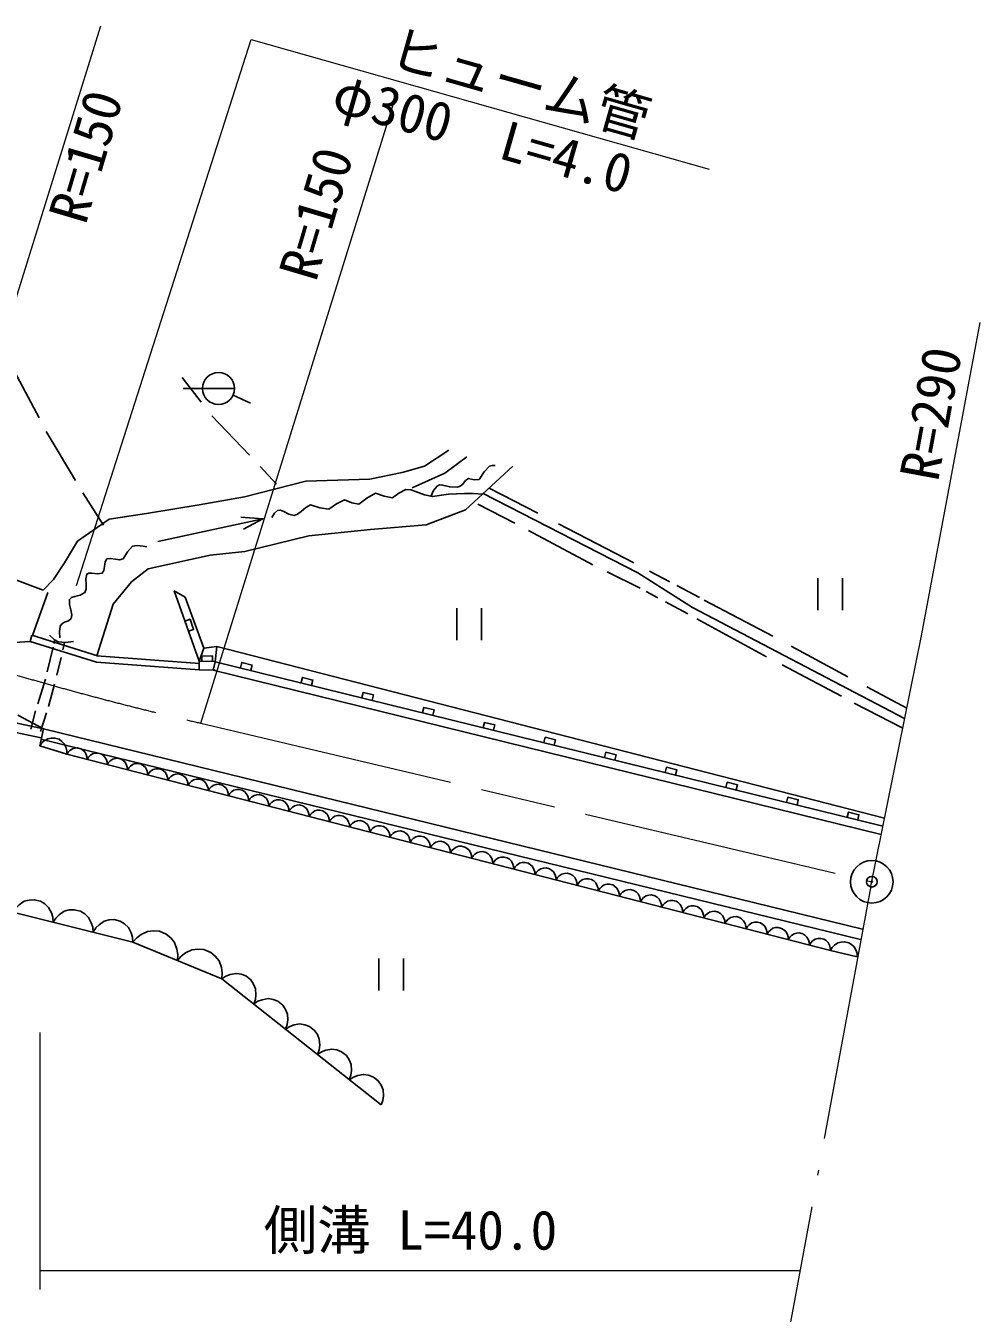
# Model space of a CAD drawing. Units: millimetres, scale not verified. Extents: x -12539 to 627461, y -205619 to 154381.
# Drawn here: x 448078 to 492721, y 18553 to 78752 of the extents above; entities that cross this region are included whole.
import ezdxf
from ezdxf.enums import TextEntityAlignment as Align

# ---------------------------------------------------------------- set-up
doc = ezdxf.new("R2010")
doc.units = ezdxf.units.MM
doc.header["$LTSCALE"] = 1000
doc.header["$PDMODE"] = 32
doc.header["$PDSIZE"] = 500
doc.linetypes.add('CHAIN', pattern=[18.5, 12, -1.5, 3.5, -1.5])
doc.linetypes.add('LONG_DASHED_DOTTED', pattern=[15.25, 12, -1.5, 0.25, -1.5])
for name, color, linetype, lineweight in [('M-BGD', 7, 'Continuous', 25), ('M-BMK', 2, 'CHAIN', 13), ('M-BMK-HTXT', 7, 'Continuous', 13), ('M-BMK-LINE', 2, 'LONG_DASHED_DOTTED', 13), ('M-BMK-SRVR', 3, 'Continuous', 25)]:
    doc.layers.add(name, color=color, linetype=linetype, lineweight=lineweight)
doc.layers.add('M-OTRS', color=6, linetype='Continuous')
doc.styles.add('ＭＳ ゴシック', font='')
doc.styles.get('ＭＳ ゴシック').set_extended_font_data('MS Gothic')

msp = doc.modelspace()

# ---------------------------------------------------------------- linework, layer by layer
at = {"layer": 'M-BGD'}
for p, q in [((448699, 60413), (447545, 62585)), ((456281, 61158), (455390, 62308)), ((456345, 61792), (455445, 61792)), ((456349, 61792), (457841, 61792)), ((457777, 61479), (458595, 61104)), ((458544, 58672), (456778, 60517)), ((450401, 57492), (449033, 59785)), ((466727, 58160), (467871, 58914)), ((467682, 57838), (468713, 58595)), ((459805, 57313), (459048, 58146)), ((464171, 57551), (465680, 57868)), ((465680, 57868), (466727, 58160)), ((466146, 57143), (467682, 57838)), ((468649, 56116), (470864, 58160)), ((458306, 56724), (461178, 57454)), ((461178, 57454), (464171, 57551)), ((451707, 55396), (450748, 56909)), ((456189, 56359), (458306, 56724)), ((469471, 56874), (476710, 53171)), ((469752, 57133), (472028, 55955)), ((453731, 55945), (456189, 56359)), ((466800, 55410), (468649, 56116)), ((469219, 56385), (470945, 55501)), ((450494, 54655), (451979, 55678)), ((451979, 55678), (453731, 55945)), ((459174, 55699), (454255, 54639)), ((464196, 55191), (466800, 55410)), ((472992, 55457), (476511, 53640)), ((458331, 54169), (461324, 54899)), ((461324, 54899), (464196, 55191)), ((471588, 55157), (474607, 53544)), ((449886, 53633), (450494, 54655)), ((449375, 52854), (449886, 53633)), ((453804, 53366), (456700, 53998)), ((456700, 53998), (458331, 54169)), ((446938, 53099), (448885, 52363)), ((453025, 52757), (453804, 53366)), ((475271, 53215), (476817, 52449)), ((476710, 53171), (479260, 51544)), ((477255, 53249), (478195, 52756)), ((448885, 52363), (449375, 52854)), ((452174, 51711), (453025, 52757)), ((478530, 52578), (479584, 52019)), ((485124, 52923), (485124, 51423)), ((486275, 51423), (486275, 52923)), ((448396, 50246), (449110, 52256)), ((456187, 49038), (455027, 52324)), ((455027, 52324), (455532, 52034)), ((455532, 52034), (456406, 49648)), ((477091, 52302), (477637, 52008)), ((477996, 51815), (479047, 51250)), ((479812, 51899), (483014, 50209)), ((451410, 49288), (452174, 51711)), ((468239, 51520), (468239, 50020)), ((469390, 50020), (469390, 51520)), ((479260, 51544), (489184, 46360)), ((479462, 51025), (482730, 49251)), ((448277, 49969), (447544, 49908)), ((448277, 49969), (448367, 50255)), ((451388, 48989), (448277, 49969)), ((451478, 49275), (448367, 50255)), ((449185, 50263), (449430, 50032)), ((449399, 49870), (449435, 50030)), ((449430, 50032), (449589, 49946)), ((449081, 48548), (449360, 49696)), ((449589, 49946), (449935, 49917)), ((449816, 49578), (449889, 49921)), ((449935, 49917), (450309, 49960)), ((456406, 49648), (456187, 49038)), ((456187, 49038), (456406, 49648)), ((457018, 49733), (456406, 49648)), ((456943, 49012), (457018, 49733)), ((457018, 49733), (488239, 41698)), ((483874, 49746), (486531, 48314)), ((449525, 48394), (449737, 49208)), ((456181, 48638), (451388, 48989)), ((456203, 48937), (451410, 49288)), ((456187, 49038), (456181, 48638)), ((456945, 49027), (456187, 49038)), ((456848, 48623), (456943, 49012)), ((488165, 41331), (456943, 49012)), ((483450, 48869), (486224, 47399)), ((448640, 47051), (448997, 48202)), ((456939, 48627), (456181, 48638)), ((488085, 40939), (456848, 48623)), ((449135, 46928), (449416, 47971)), ((487422, 47840), (489283, 46850)), ((486827, 47085), (489092, 45908)), ((445441, 46606), (448907, 45885)), ((447705, 46515), (448907, 45885)), ((448320, 45868), (448536, 46717)), ((448774, 45752), (449055, 46630)), ((445063, 46240), (448802, 45462)), ((448739, 45088), (448907, 45885)), ((448907, 45885), (487210, 36518)), ((448788, 45399), (487119, 36026)), ((450000, 44690), (448739, 45088)), ((448739, 45088), (450000, 44690)), ((467942, 40084), (450000, 44690)), ((450000, 44690), (467942, 40084)), ((485715, 35521), (467942, 40084)), ((467942, 40084), (485715, 35521)), ((438155, 39631), (453094, 35904)), ((453094, 35904), (457247, 34194)), ((486971, 35217), (485715, 35521)), ((485715, 35521), (486971, 35217)), ((464593, 35140), (464593, 33640)), ((465744, 33640), (465744, 35140)), ((457247, 34194), (464700, 28291))]:
    msp.add_line(p, q, dxfattribs=at)
for points in [[(467028, 56743), (467154, 57017), (467314, 57227), (467434, 57282), (467577, 57278), (467909, 57192), (468249, 57170), (468398, 57219), (468521, 57323), (468641, 57484), (468787, 57585), (469046, 57526), (469281, 57539), (469514, 57888), (469768, 58166), (469892, 58187), (470027, 58192)], [(459593, 55764), (459716, 55964), (459857, 56089), (459988, 56095), (460145, 56035), (460383, 55913), (460625, 55854), (460794, 55911), (460961, 56037), (461173, 56225), (461401, 56347), (461828, 56213), (462250, 56144), (462617, 56405), (462986, 56590), (463322, 56452), (463657, 56377), (464033, 56666), (464434, 56896), (464839, 56752), (465228, 56680), (465532, 56905), (465851, 57066), (466093, 57047), (466358, 56962), (466723, 56819), (467098, 56737), (467849, 56843), (468604, 56887), (469024, 56875), (469445, 56850)], [(458136, 55769), (459174, 55699), (458257, 55209)], [(449677, 50130), (449654, 50420), (449693, 50677), (449770, 50786), (449898, 50860), (450083, 50933), (450205, 51043), (450226, 51216), (450183, 51438), (450119, 51699), (450124, 51926), (450219, 52016), (450380, 52072), (450630, 52134), (450840, 52246), (450899, 52412), (450903, 52619), (450887, 52898), (450931, 53113), (451022, 53160), (451171, 53157), (451434, 53121), (451653, 53151), (451730, 53279), (451765, 53474), (451797, 53683), (451876, 53825), (452049, 53850), (452269, 53813), (452469, 53787), (452634, 53820), (452834, 54147), (453076, 54425), (453295, 54455), (453563, 54424), (453645, 54409), (453740, 54390)], [(455690, 50445), (455926, 50528), (455760, 51000), (455524, 50917)], [(456816, 49029), (456819, 49279), (456319, 49286), (456316, 49036)], [(458607, 48617), (458666, 48860), (458181, 48980), (458121, 48737)], [(461445, 47918), (461505, 48160), (461019, 48280), (460959, 48037)], [(464283, 47218), (464343, 47461), (463857, 47580), (463798, 47338)], [(467121, 46518), (467181, 46761), (466696, 46881), (466636, 46638)], [(469959, 45819), (470019, 46062), (469534, 46181), (469474, 45939)], [(450000, 44690), (449998, 44850), (449961, 44997), (449882, 45174), (449767, 45293), (449634, 45388), (449439, 45449), (449276, 45449), (449113, 45417), (448947, 45317), (448835, 45217), (448739, 45088)], [(472798, 45119), (472857, 45362), (472372, 45482), (472312, 45239)], [(450944, 44447), (450936, 44565), (450903, 44672), (450838, 44799), (450749, 44883), (450647, 44947), (450500, 44984), (450380, 44977), (450262, 44947), (450143, 44867), (450065, 44789), (450000, 44690)], [(451888, 44205), (451881, 44323), (451848, 44429), (451782, 44557), (451693, 44640), (451591, 44704), (451445, 44742), (451325, 44735), (451206, 44705), (451087, 44625), (451010, 44546), (450944, 44447)], [(475636, 44420), (475696, 44662), (475210, 44782), (475150, 44539)], [(452833, 43963), (452825, 44080), (452792, 44187), (452727, 44314), (452637, 44398), (452535, 44462), (452389, 44499), (452269, 44492), (452151, 44462), (452032, 44382), (451954, 44304), (451888, 44205)], [(453777, 43720), (453769, 43838), (453736, 43945), (453671, 44072), (453582, 44155), (453480, 44219), (453333, 44257), (453213, 44250), (453095, 44220), (452976, 44140), (452898, 44062), (452833, 43963)], [(454721, 43478), (454714, 43596), (454681, 43702), (454615, 43830), (454526, 43913), (454424, 43977), (454278, 44014), (454158, 44008), (454039, 43978), (453920, 43897), (453843, 43819), (453777, 43720)], [(478474, 43720), (478534, 43963), (478048, 44082), (477988, 43840)], [(455666, 43235), (455658, 43353), (455625, 43460), (455560, 43587), (455470, 43671), (455368, 43734), (455222, 43772), (455102, 43765), (454984, 43735), (454865, 43655), (454787, 43577), (454721, 43478)], [(456610, 42993), (456602, 43111), (456569, 43217), (456504, 43345), (456415, 43428), (456313, 43492), (456166, 43530), (456046, 43523), (455928, 43493), (455809, 43412), (455731, 43334), (455666, 43235)], [(481312, 43020), (481372, 43263), (480886, 43383), (480827, 43140)], [(457554, 42751), (457547, 42868), (457514, 42975), (457448, 43102), (457359, 43186), (457257, 43250), (457111, 43287), (456991, 43280), (456872, 43250), (456753, 43170), (456675, 43092), (456610, 42993)], [(458498, 42508), (458491, 42626), (458458, 42733), (458393, 42860), (458303, 42943), (458201, 43007), (458055, 43045), (457935, 43038), (457816, 43008), (457698, 42928), (457620, 42850), (457554, 42751)], [(459443, 42266), (459435, 42384), (459402, 42490), (459337, 42618), (459248, 42701), (459146, 42765), (458999, 42802), (458879, 42796), (458761, 42766), (458642, 42685), (458564, 42607), (458498, 42508)], [(460387, 42023), (460380, 42141), (460347, 42248), (460281, 42375), (460192, 42459), (460090, 42522), (459944, 42560), (459824, 42553), (459705, 42523), (459586, 42443), (459508, 42365), (459443, 42266)], [(461331, 41781), (461324, 41899), (461291, 42005), (461225, 42133), (461136, 42216), (461034, 42280), (460888, 42318), (460768, 42311), (460649, 42281), (460531, 42200), (460453, 42122), (460387, 42023)], [(484150, 42321), (484210, 42564), (483725, 42683), (483665, 42441)], [(462276, 41539), (462268, 41656), (462235, 41763), (462170, 41890), (462080, 41974), (461979, 42038), (461832, 42075), (461712, 42068), (461594, 42038), (461475, 41958), (461397, 41880), (461331, 41781)], [(463220, 41296), (463213, 41414), (463180, 41521), (463114, 41648), (463025, 41731), (462923, 41795), (462777, 41833), (462656, 41826), (462538, 41796), (462419, 41716), (462341, 41638), (462276, 41539)], [(464164, 41054), (464157, 41171), (464124, 41278), (464058, 41406), (463969, 41489), (463867, 41553), (463721, 41590), (463601, 41583), (463482, 41553), (463364, 41473), (463286, 41395), (463220, 41296)], [(486988, 41621), (487048, 41864), (486563, 41984), (486503, 41741)], [(465109, 40811), (465101, 40929), (465068, 41036), (465003, 41163), (464913, 41247), (464812, 41310), (464665, 41348), (464545, 41341), (464427, 41311), (464308, 41231), (464230, 41153), (464164, 41054)], [(466053, 40569), (466046, 40687), (466012, 40793), (465947, 40921), (465858, 41004), (465756, 41068), (465610, 41106), (465489, 41099), (465371, 41069), (465252, 40988), (465174, 40910), (465109, 40811)], [(466997, 40327), (466990, 40444), (466957, 40551), (466891, 40678), (466802, 40762), (466700, 40826), (466554, 40863), (466434, 40856), (466315, 40826), (466197, 40746), (466119, 40668), (466053, 40569)], [(467942, 40084), (467934, 40202), (467901, 40308), (467836, 40436), (467746, 40519), (467645, 40583), (467498, 40621), (467378, 40614), (467260, 40584), (467141, 40504), (467063, 40425), (466997, 40327)], [(468929, 39831), (468921, 39954), (468887, 40065), (468818, 40199), (468725, 40286), (468618, 40352), (468465, 40392), (468340, 40385), (468216, 40353), (468092, 40269), (468010, 40188), (467942, 40084)], [(469916, 39577), (469909, 39700), (469874, 39812), (469806, 39945), (469712, 40032), (469606, 40099), (469453, 40138), (469327, 40131), (469203, 40100), (469079, 40016), (468998, 39934), (468929, 39831)], [(470904, 39324), (470896, 39447), (470861, 39558), (470793, 39692), (470700, 39779), (470593, 39845), (470440, 39885), (470315, 39878), (470191, 39846), (470067, 39762), (469985, 39681), (469916, 39577)], [(471891, 39070), (471883, 39193), (471849, 39305), (471780, 39438), (471687, 39525), (471581, 39592), (471428, 39631), (471302, 39624), (471178, 39593), (471054, 39509), (470973, 39427), (470904, 39324)], [(472879, 38817), (472871, 38940), (472836, 39051), (472768, 39185), (472674, 39272), (472568, 39338), (472415, 39378), (472289, 39371), (472166, 39339), (472041, 39255), (471960, 39174), (471891, 39070)], [(473866, 38563), (473858, 38686), (473824, 38798), (473755, 38931), (473662, 39018), (473555, 39085), (473402, 39124), (473277, 39117), (473153, 39086), (473029, 39002), (472947, 38920), (472879, 38817)], [(474853, 38310), (474846, 38433), (474811, 38544), (474743, 38678), (474649, 38765), (474543, 38831), (474390, 38871), (474264, 38864), (474140, 38832), (474016, 38748), (473935, 38667), (473866, 38563)], [(475841, 38056), (475833, 38179), (475798, 38291), (475730, 38424), (475637, 38511), (475530, 38578), (475377, 38617), (475252, 38610), (475128, 38579), (475004, 38495), (474922, 38413), (474853, 38310)], [(476828, 37803), (476820, 37926), (476786, 38037), (476717, 38171), (476624, 38258), (476518, 38324), (476364, 38364), (476239, 38357), (476115, 38325), (475991, 38241), (475909, 38160), (475841, 38056)], [(477816, 37549), (477808, 37672), (477773, 37784), (477705, 37917), (477611, 38004), (477505, 38071), (477352, 38110), (477226, 38103), (477103, 38072), (476978, 37988), (476897, 37906), (476828, 37803)], [(449359, 36836), (449343, 37068), (449276, 37278), (449145, 37529), (448968, 37692), (448766, 37817), (448476, 37889), (448240, 37874), (448006, 37813), (447773, 37653), (447620, 37498), (447492, 37301)], [(451227, 36370), (451210, 36602), (451144, 36812), (451013, 37063), (450835, 37226), (450633, 37351), (450344, 37423), (450107, 37408), (449874, 37347), (449640, 37187), (449488, 37032), (449359, 36836)], [(478803, 37296), (478795, 37419), (478761, 37530), (478692, 37664), (478599, 37751), (478492, 37817), (478339, 37857), (478214, 37850), (478090, 37818), (477966, 37734), (477884, 37653), (477816, 37549)], [(479790, 37042), (479783, 37165), (479748, 37277), (479680, 37410), (479586, 37497), (479480, 37564), (479327, 37603), (479201, 37596), (479077, 37565), (478953, 37481), (478872, 37399), (478803, 37296)], [(480778, 36789), (480770, 36912), (480735, 37023), (480667, 37157), (480574, 37244), (480467, 37310), (480314, 37350), (480189, 37343), (480065, 37311), (479941, 37227), (479859, 37146), (479790, 37042)], [(453094, 35904), (453078, 36136), (453011, 36346), (452880, 36597), (452703, 36760), (452501, 36885), (452211, 36957), (451974, 36942), (451741, 36881), (451508, 36721), (451355, 36566), (451227, 36370)], [(481765, 36535), (481757, 36658), (481723, 36770), (481654, 36903), (481561, 36990), (481455, 37057), (481301, 37096), (481176, 37089), (481052, 37058), (480928, 36974), (480846, 36892), (480778, 36789)], [(482753, 36282), (482745, 36405), (482710, 36516), (482642, 36650), (482548, 36737), (482442, 36803), (482289, 36843), (482163, 36836), (482040, 36804), (481915, 36720), (481834, 36639), (481765, 36535)], [(455171, 35049), (455191, 35320), (455150, 35574), (455041, 35886), (454864, 36104), (454652, 36283), (454330, 36415), (454054, 36438), (453775, 36407), (453478, 36262), (453275, 36109), (453094, 35904)], [(483740, 36028), (483732, 36151), (483698, 36263), (483629, 36396), (483536, 36483), (483429, 36550), (483276, 36589), (483151, 36582), (483027, 36551), (482903, 36467), (482821, 36385), (482753, 36282)], [(484727, 35775), (484720, 35898), (484685, 36009), (484617, 36143), (484523, 36230), (484417, 36296), (484264, 36336), (484138, 36329), (484014, 36297), (483890, 36213), (483809, 36132), (483740, 36028)], [(457247, 34194), (457268, 34465), (457227, 34719), (457118, 35031), (456941, 35249), (456729, 35428), (456407, 35560), (456131, 35583), (455851, 35552), (455555, 35407), (455352, 35254), (455171, 35049)], [(485715, 35521), (485707, 35644), (485672, 35756), (485604, 35889), (485511, 35976), (485404, 36043), (485251, 36082), (485126, 36075), (485002, 36044), (484878, 35960), (484796, 35878), (484727, 35775)], [(486971, 35217), (486959, 35372), (486913, 35513), (486824, 35681), (486704, 35790), (486568, 35873), (486374, 35920), (486214, 35909), (486058, 35867), (485902, 35758), (485800, 35653), (485715, 35521)], [(458738, 33014), (458818, 33229), (458844, 33446), (458828, 33725), (458735, 33944), (458604, 34139), (458373, 34322), (458154, 34404), (457919, 34445), (457644, 34396), (457443, 34319), (457247, 34194)], [(460229, 31833), (460308, 32049), (460334, 32265), (460319, 32544), (460226, 32763), (460095, 32958), (459864, 33141), (459644, 33224), (459409, 33264), (459134, 33215), (458933, 33138), (458738, 33014)], [(461719, 30653), (461799, 30868), (461825, 31084), (461809, 31363), (461716, 31583), (461585, 31777), (461354, 31960), (461135, 32043), (460900, 32084), (460625, 32035), (460424, 31957), (460229, 31833)], [(463210, 29472), (463290, 29688), (463315, 29904), (463300, 30183), (463207, 30402), (463076, 30597), (462845, 30780), (462625, 30863), (462391, 30903), (462115, 30854), (461915, 30777), (461719, 30653)], [(464700, 28291), (464780, 28507), (464806, 28723), (464790, 29002), (464697, 29222), (464566, 29416), (464335, 29599), (464116, 29682), (463881, 29722), (463606, 29674), (463405, 29596), (463210, 29472)]]:
    msp.add_lwpolyline(points, dxfattribs=at)
for centre, radius in [((457095, 61792), 746), ((487647, 38729), 30)]:
    msp.add_circle(centre, radius, dxfattribs=at)
at = {"layer": 'M-BMK'}
msp.add_line((456259, 46142), (487647, 38729), dxfattribs=at)
msp.add_arc((489842, 192334), 150000, 251.65189, 257.06226, dxfattribs=at)
at = {"layer": 'M-BMK-HTXT'}
for p, q in [((442624, 49960), (451586, 78752)), ((450445, 52573), (458620, 78111)), ((458620, 78111), (480037, 72039)), ((456259, 46142), (465307, 75212)), ((448739, 31679), (448739, 19663)), ((448739, 20547), (484292, 20547))]:
    msp.add_line(p, q, dxfattribs=at)
at = {"layer": 'M-BMK-LINE', "linetype": 'Continuous'}
msp.add_line((489968, 50232), (492721, 64872), dxfattribs=at)
at = {"layer": 'M-BMK-LINE'}
for q in [(489968, 50232), (482350, 9980)]:
    msp.add_line((487596, 38526), q, dxfattribs=at)
at = {"layer": 'M-BMK-SRVR'}
msp.add_circle((487647, 38729), 995, dxfattribs=at)
at = {"layer": 'M-OTRS'}
msp.add_point((487648, 38729), dxfattribs=at)

# ---------------------------------------------------------------- texts
at = {"layer": 'M-BGD', "style": 'ＭＳ ゴシック'}
for s, rotation, p in [('R=150', 73.5, (451403, 69240)), ('R=150', 73.5, (462174, 66571)), ('R=290', 79.5, (491283, 57289))]:
    msp.add_text(s, height=1833, rotation=rotation, dxfattribs=at).set_placement(p, align=Align.BOTTOM_LEFT)
at = {"layer": 'M-BMK-HTXT', "style": 'ＭＳ ゴシック'}
for s, p in [('ヒューム管', (464796, 76375)), ('φ300\u3000L=4.0', (462141, 74277))]:
    msp.add_text(s, height=1833, rotation=344.1, dxfattribs=at).set_placement(p, align=Align.BOTTOM_LEFT)
msp.add_text('側溝 L=40.0', height=1833, dxfattribs=at).set_placement((459208, 20978), align=Align.BOTTOM_LEFT)

doc.saveas('drawing.dxf')
